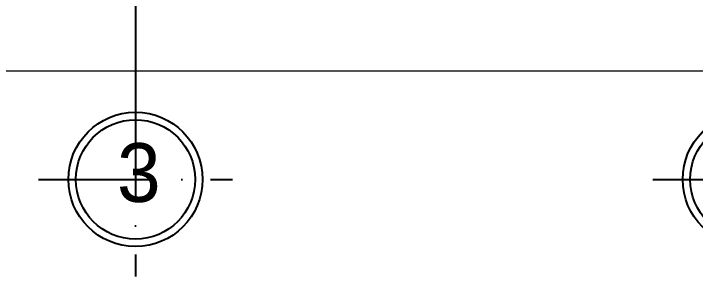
# Model space of a CAD drawing. Header units: inches. Extents: x 452443 to 881249, y 975131 to 1198310.
# Drawn here: x 567759 to 572198, y 1071016 to 1072726 of the extents above; entities that cross this region are included whole.
import ezdxf
from ezdxf.enums import TextEntityAlignment as Align

# ---------------------------------------------------------------- set-up
doc = ezdxf.new("R2010")
doc.units = ezdxf.units.IN
doc.header["$LTSCALE"] = 3.5
doc.header["$MEASUREMENT"] = 0
doc.linetypes.add('ACAD_ISO10W100', pattern=[18, 12, -3, 0, -3])
doc.linetypes.add('CENTER', pattern=[2, 1.25, -0.25, 0.25, -0.25])
for name, color, linetype in [('DOOR-84', 84, 'Continuous'), ('NOI THAT', 42, 'Continuous'), ('text', 3, 'Continuous'), ('thuocdo', 3, 'Continuous'), ('Truc', 252, 'Continuous'), ('VISIONABLE-LINE126', 126, 'Continuous')]:
    doc.layers.add(name, color=color, linetype=linetype)
doc.styles.add('romand', font='romand.shx')
doc.styles.add('STYLE5', font='VAVON_.TTF')
doc.dimstyles.new('TL100', dxfattribs={"dimscale": 100, "dimtxt": 2.5, "dimasz": 2, "dimexe": 2, "dimexo": 1, "dimgap": 1, "dimtad": 1, "dimdec": 0, "dimzin": 0, "dimdsep": 46, "dimtxsty": 'romand', "dimblk": 'ARCHTICK', "dimcen": 2, "dimdle": 2, "dimclrd": 256, "dimclre": 256, "dimclrt": 7, "dimadec": 0, "dimazin": 0, "dimtfac": 0.004, "dimtdec": 0, "dimtmove": 2, "dimatfit": 3, "dimfxl": 1, "dimtolj": 1, "dimtzin": 0, "dimlwd": 20, "dimlwe": 20, "dimarcsym": 1})

# ---------------------------------------------------------------- blocks, each defined once
blk = doc.blocks.new('truc tron')
at = {"layer": 'DOOR-84', "linetype": 'ACAD_ISO10W100', "ltscale": 20}
for p, q in [((0, -710.4), (0, 710.4)), ((710.4, 0), (-710.4, 0))]:
    blk.add_line(p, q, dxfattribs=at)
at = {"layer": 'DOOR-84', "linetype": 'Continuous'}
blk.add_circle((0, 0), 491.8, dxfattribs=at)
at = {"layer": 'NOI THAT', "linetype": 'Continuous'}
blk.add_circle((0, 0), 437.2, dxfattribs=at)
blk = doc.blocks.new('_ArchTick')
at = {"color": 0, "linetype": 'ByBlock', "const_width": 0.15}
blk.add_lwpolyline([(-0.5, -0.5), (0.5, 0.5)], dxfattribs=at)
blk = doc.blocks.new('*D1836')
at = {"layer": 'DEFPOINTS', "color": 0}
for p in [(560552.3, 1075754.9), (589052.3, 1075754.9), (589052.3, 1072354.5)]:
    blk.add_point(p, dxfattribs=at)
at = {"layer": 'thuocdo', "lineweight": 20}
for p, q in [((560552.3, 1075654.9), (560552.3, 1072154.5)), ((589052.3, 1075654.9), (589052.3, 1072154.5)), ((560352.3, 1072354.5), (589252.3, 1072354.5))]:
    blk.add_line(p, q, dxfattribs=at)
at = {"layer": 'thuocdo', "lineweight": 20, "xscale": 200, "yscale": 200, "zscale": 200, "rotation": 180}
blk.add_blockref('_ArchTick', (560552.3, 1072354.5), dxfattribs=at)
at = {"layer": 'thuocdo', "lineweight": 20, "xscale": 200, "yscale": 200, "zscale": 200}
blk.add_blockref('_ArchTick', (589052.3, 1072354.5), dxfattribs=at)
at = {"layer": 'thuocdo', "color": 7, "insert": (574802.3, 1072579.5), "char_height": 250, "attachment_point": 5, "style": 'romand'}
blk.add_mtext('\\A1;28500', dxfattribs=at)

msp = doc.modelspace()

# ---------------------------------------------------------------- linework, layer by layer
at = {"layer": 'Truc', "linetype": 'CENTER', "ltscale": 600}
msp.add_lwpolyline([(568552.3, 1098745.1), (568552.3, 1072230.8)], dxfattribs=at)

# ---------------------------------------------------------------- block references
at = {"layer": 'VISIONABLE-LINE126', "linetype": 'Continuous', "xscale": 0.8886240000138059, "yscale": 0.8886240000138059, "zscale": 0.8886240000138059, "rotation": 180}
for p in [(568552.3, 1071647.1), (572552.3, 1071647.1)]:
    msp.add_blockref('truc tron', p, dxfattribs=at)

# ---------------------------------------------------------------- texts
at = {"layer": 'text', "linetype": 'Continuous', "style": 'STYLE5'}
msp.add_text('3', height=382.5, dxfattribs=at).set_placement((568574.1, 1071500.4), align=Align.CENTER)

# ---------------------------------------------------------------- dimensions: what is measured, and where the dimension line sits
at = {"layer": 'thuocdo'}
dim = msp.add_linear_dim(base=(589052.3, 1072354.5), p1=(560552.3, 1075754.9), p2=(589052.3, 1075754.9), dimstyle='TL100', override={"dimarcsym": 1}, dxfattribs=at)
dim.commit()
dim.dimension.update_dxf_attribs({"geometry": '*D1836', "text_midpoint": (574802.3, 1072579.5)})

doc.saveas('drawing.dxf')
